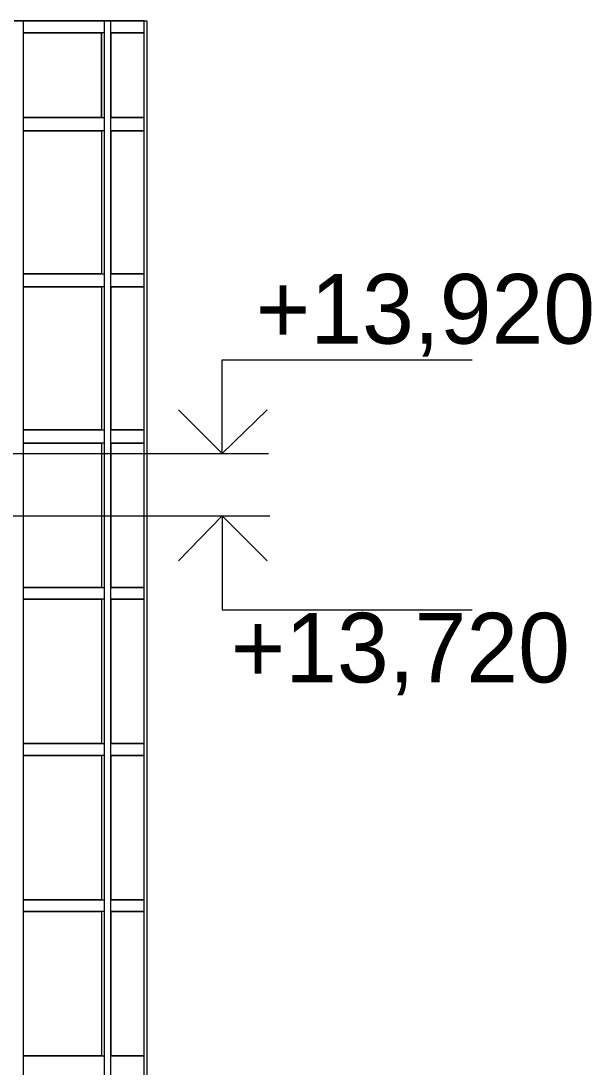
# Model space of a CAD drawing. Header units: millimetres. Extents: x -135211 to 49383, y -8033 to 228499.
# Drawn here: x -76315 to -74508, y 60614 to 63961 of the extents above; entities that cross this region are included whole.
import ezdxf

# ---------------------------------------------------------------- set-up
doc = ezdxf.new("R2010")
doc.units = ezdxf.units.MM
doc.layers.add('PDF _Геометрия', color=7, linetype='Continuous', true_color=0x1d1d1d)
doc.layers.add('PDF _Текст', color=7, linetype='Continuous')

msp = doc.modelspace()

# ---------------------------------------------------------------- linework, layer by layer
at = {"layer": 'PDF _Геометрия', "color": 7, "lineweight": 9}
for points in [[(-76306.7, 63960.6), (-76336.3, 63960.6)], [(-76048.5, 63960.6), (-76057, 63960.6), (-76035.8, 63960.6), (-76027.3, 63960.6)], [(-75921.5, 63960.6), (-75913, 63960.6), (-75913, 56112.5), (-75921.5, 56112.5)], [(-75913, 63960.6), (-75913, 56112.5), (-75921.5, 56112.5), (-75921.5, 63960.6)], [(-76027.3, 63922.5), (-76023.1, 63922.5), (-75985, 63922.5), (-75955.4, 63922.5), (-75938.4, 63922.5), (-75934.2, 63922.5), (-75938.4, 63922.5), (-75955.4, 63922.5), (-75985, 63922.5), (-76023.1, 63922.5)], [(-76027.3, 63922.5), (-76014.6, 63922.5), (-75976.5, 63922.5), (-75946.9, 63922.5), (-75930, 63922.5), (-75921.5, 63922.5), (-75930, 63922.5), (-75946.9, 63922.5), (-75976.5, 63922.5), (-76014.6, 63922.5)], [(-76027.3, 63651.6), (-76014.6, 63651.6), (-75976.5, 63651.6), (-75946.9, 63651.6), (-75930, 63651.6), (-75921.5, 63651.6), (-75930, 63651.6), (-75946.9, 63651.6), (-75976.5, 63651.6), (-76014.6, 63651.6)], [(-76027.3, 63651.6), (-76023.1, 63651.6), (-75985, 63651.6), (-75955.4, 63651.6), (-75938.4, 63651.6), (-75934.2, 63651.6), (-75938.4, 63651.6), (-75955.4, 63651.6), (-75985, 63651.6), (-76023.1, 63651.6)], [(-76306.7, 63609.2), (-76255.9, 63609.2), (-76188.2, 63609.2), (-76128.9, 63609.2), (-76069.7, 63609.2), (-76057, 63609.2), (-76069.7, 63609.2), (-76128.9, 63609.2), (-76188.2, 63609.2), (-76255.9, 63609.2)], [(-76027.3, 63609.2), (-76023.1, 63609.2), (-75985, 63609.2), (-75955.4, 63609.2), (-75938.4, 63609.2), (-75934.2, 63609.2), (-75938.4, 63609.2), (-75955.4, 63609.2), (-75985, 63609.2), (-76023.1, 63609.2)], [(-76027.3, 63609.2), (-76014.6, 63609.2), (-75976.5, 63609.2), (-75946.9, 63609.2), (-75930, 63609.2), (-75921.5, 63609.2), (-75930, 63609.2), (-75946.9, 63609.2), (-75976.5, 63609.2), (-76014.6, 63609.2)], [(-76027.3, 63152.1), (-76014.6, 63152.1), (-75976.5, 63152.1), (-75946.9, 63152.1), (-75930, 63152.1), (-75921.5, 63152.1), (-75930, 63152.1), (-75946.9, 63152.1), (-75976.5, 63152.1), (-76014.6, 63152.1)], [(-76027.3, 63152.1), (-76023.1, 63152.1), (-75985, 63152.1), (-75955.4, 63152.1), (-75938.4, 63152.1), (-75934.2, 63152.1), (-75938.4, 63152.1), (-75955.4, 63152.1), (-75985, 63152.1), (-76023.1, 63152.1)], [(-76306.7, 63109.7), (-76255.9, 63109.7), (-76188.2, 63109.7), (-76128.9, 63109.7), (-76069.7, 63109.7), (-76057, 63109.7), (-76069.7, 63109.7), (-76128.9, 63109.7), (-76188.2, 63109.7), (-76255.9, 63109.7)], [(-76027.3, 63109.7), (-76023.1, 63109.7), (-75985, 63109.7), (-75955.4, 63109.7), (-75938.4, 63109.7), (-75934.2, 63109.7), (-75938.4, 63109.7), (-75955.4, 63109.7), (-75985, 63109.7), (-76023.1, 63109.7)], [(-76027.3, 63109.7), (-76014.6, 63109.7), (-75976.5, 63109.7), (-75946.9, 63109.7), (-75930, 63109.7), (-75921.5, 63109.7), (-75930, 63109.7), (-75946.9, 63109.7), (-75976.5, 63109.7), (-76014.6, 63109.7)], [(-76027.3, 62652.6), (-76014.6, 62652.6), (-75976.5, 62652.6), (-75946.9, 62652.6), (-75930, 62652.6), (-75921.5, 62652.6), (-75930, 62652.6), (-75946.9, 62652.6), (-75976.5, 62652.6), (-76014.6, 62652.6)], [(-76027.3, 62652.6), (-76023.1, 62652.6), (-75985, 62652.6), (-75955.4, 62652.6), (-75938.4, 62652.6), (-75934.2, 62652.6), (-75938.4, 62652.6), (-75955.4, 62652.6), (-75985, 62652.6), (-76023.1, 62652.6)], [(-76306.7, 62610.2), (-76255.9, 62610.2), (-76188.2, 62610.2), (-76128.9, 62610.2), (-76069.7, 62610.2), (-76057, 62610.2), (-76069.7, 62610.2), (-76128.9, 62610.2), (-76188.2, 62610.2), (-76255.9, 62610.2)], [(-76027.3, 62610.2), (-76023.1, 62610.2), (-75985, 62610.2), (-75955.4, 62610.2), (-75938.4, 62610.2), (-75934.2, 62610.2), (-75938.4, 62610.2), (-75955.4, 62610.2), (-75985, 62610.2), (-76023.1, 62610.2)], [(-76027.3, 62610.2), (-76014.6, 62610.2), (-75976.5, 62610.2), (-75946.9, 62610.2), (-75930, 62610.2), (-75921.5, 62610.2), (-75930, 62610.2), (-75946.9, 62610.2), (-75976.5, 62610.2), (-76014.6, 62610.2)], [(-76027.3, 62148.8), (-76014.6, 62148.8), (-75976.5, 62148.8), (-75946.9, 62148.8), (-75930, 62148.8), (-75921.5, 62148.8), (-75930, 62148.8), (-75946.9, 62148.8), (-75976.5, 62148.8), (-76014.6, 62148.8)], [(-76027.3, 62148.8), (-76023.1, 62148.8), (-75985, 62148.8), (-75955.4, 62148.8), (-75938.4, 62148.8), (-75934.2, 62148.8), (-75938.4, 62148.8), (-75955.4, 62148.8), (-75985, 62148.8), (-76023.1, 62148.8)], [(-76306.7, 62110.7), (-76255.9, 62110.7), (-76188.2, 62110.7), (-76128.9, 62110.7), (-76069.7, 62110.7), (-76057, 62110.7), (-76069.7, 62110.7), (-76128.9, 62110.7), (-76188.2, 62110.7), (-76255.9, 62110.7)], [(-76027.3, 62110.7), (-76023.1, 62110.7), (-75985, 62110.7), (-75955.4, 62110.7), (-75938.4, 62110.7), (-75934.2, 62110.7), (-75938.4, 62110.7), (-75955.4, 62110.7), (-75985, 62110.7), (-76023.1, 62110.7)], [(-76027.3, 62110.7), (-76014.6, 62110.7), (-75976.5, 62110.7), (-75946.9, 62110.7), (-75930, 62110.7), (-75921.5, 62110.7), (-75930, 62110.7), (-75946.9, 62110.7), (-75976.5, 62110.7), (-76014.6, 62110.7)], [(-76027.3, 61649.3), (-76014.6, 61649.3), (-75976.5, 61649.3), (-75946.9, 61649.3), (-75930, 61649.3), (-75921.5, 61649.3), (-75930, 61649.3), (-75946.9, 61649.3), (-75976.5, 61649.3), (-76014.6, 61649.3)], [(-76027.3, 61649.3), (-76023.1, 61649.3), (-75985, 61649.3), (-75955.4, 61649.3), (-75938.4, 61649.3), (-75934.2, 61649.3), (-75938.4, 61649.3), (-75955.4, 61649.3), (-75985, 61649.3), (-76023.1, 61649.3)], [(-76306.7, 61611.2), (-76255.9, 61611.2), (-76188.2, 61611.2), (-76128.9, 61611.2), (-76069.7, 61611.2), (-76057, 61611.2), (-76069.7, 61611.2), (-76128.9, 61611.2), (-76188.2, 61611.2), (-76255.9, 61611.2)], [(-76027.3, 61611.2), (-76023.1, 61611.2), (-75985, 61611.2), (-75955.4, 61611.2), (-75938.4, 61611.2), (-75934.2, 61611.2), (-75938.4, 61611.2), (-75955.4, 61611.2), (-75985, 61611.2), (-76023.1, 61611.2)], [(-76027.3, 61611.2), (-76014.6, 61611.2), (-75976.5, 61611.2), (-75946.9, 61611.2), (-75930, 61611.2), (-75921.5, 61611.2), (-75930, 61611.2), (-75946.9, 61611.2), (-75976.5, 61611.2), (-76014.6, 61611.2)], [(-76027.3, 61149.8), (-76014.6, 61149.8), (-75976.5, 61149.8), (-75946.9, 61149.8), (-75930, 61149.8), (-75921.5, 61149.8), (-75930, 61149.8), (-75946.9, 61149.8), (-75976.5, 61149.8), (-76014.6, 61149.8)], [(-76027.3, 61149.8), (-76023.1, 61149.8), (-75985, 61149.8), (-75955.4, 61149.8), (-75938.4, 61149.8), (-75934.2, 61149.8), (-75938.4, 61149.8), (-75955.4, 61149.8), (-75985, 61149.8), (-76023.1, 61149.8)], [(-76306.7, 61111.7), (-76255.9, 61111.7), (-76188.2, 61111.7), (-76128.9, 61111.7), (-76069.7, 61111.7), (-76057, 61111.7), (-76069.7, 61111.7), (-76128.9, 61111.7), (-76188.2, 61111.7), (-76255.9, 61111.7)], [(-76027.3, 61111.7), (-76023.1, 61111.7), (-75985, 61111.7), (-75955.4, 61111.7), (-75938.4, 61111.7), (-75934.2, 61111.7), (-75938.4, 61111.7), (-75955.4, 61111.7), (-75985, 61111.7), (-76023.1, 61111.7)], [(-76027.3, 61111.7), (-76014.6, 61111.7), (-75976.5, 61111.7), (-75946.9, 61111.7), (-75930, 61111.7), (-75921.5, 61111.7), (-75930, 61111.7), (-75946.9, 61111.7), (-75976.5, 61111.7), (-76014.6, 61111.7)], [(-76027.3, 60650.3), (-76014.6, 60650.3), (-75976.5, 60650.3), (-75946.9, 60650.3), (-75930, 60650.3), (-75921.5, 60650.3), (-75930, 60650.3), (-75946.9, 60650.3), (-75976.5, 60650.3), (-76014.6, 60650.3)], [(-76027.3, 60650.3), (-76023.1, 60650.3), (-75985, 60650.3), (-75955.4, 60650.3), (-75938.4, 60650.3), (-75934.2, 60650.3), (-75938.4, 60650.3), (-75955.4, 60650.3), (-75985, 60650.3), (-76023.1, 60650.3)]]:
    msp.add_lwpolyline(points, close=True, dxfattribs=at)
for points in [[(-76323.6, 63960.6), (-76251.7, 63960.6), (-76183.9, 63960.6), (-76120.5, 63960.6), (-76065.4, 63960.6), (-76014.6, 63960.6), (-75976.5, 63960.6), (-75946.9, 63960.6), (-75930, 63960.6), (-75921.5, 63960.6), (-75930, 63960.6), (-75946.9, 63960.6), (-75976.5, 63960.6), (-76014.6, 63960.6), (-76065.4, 63960.6), (-76120.5, 63960.6), (-76183.9, 63960.6), (-76251.7, 63960.6), (-76323.6, 63960.6), (-76255.9, 63960.6), (-76188.2, 63960.6), (-76128.9, 63960.6), (-76069.7, 63960.6), (-76023.1, 63960.6), (-75985, 63960.6), (-75955.4, 63960.6), (-75938.4, 63960.6), (-75934.2, 63960.6), (-75938.4, 63960.6), (-75955.4, 63960.6), (-75985, 63960.6), (-76023.1, 63960.6), (-76069.7, 63960.6), (-76128.9, 63960.6), (-76188.2, 63960.6), (-76255.9, 63960.6), (-76323.6, 63960.6)], [(-76306.7, 56112.5), (-76306.7, 63960.6)], [(-76048.5, 63960.6), (-76048.5, 56112.5)], [(-76027.3, 56112.5), (-76027.3, 63960.6)], [(-75921.5, 63922.5), (-75921.5, 63960.6)], [(-76057, 63651.6), (-76057, 63922.5), (-76057, 63651.6), (-76069.7, 63651.6), (-76128.9, 63651.6), (-76188.2, 63651.6), (-76255.9, 63651.6), (-76306.7, 63651.6), (-76255.9, 63651.6), (-76188.2, 63651.6), (-76128.9, 63651.6), (-76069.7, 63651.6), (-76057, 63651.6), (-76065.4, 63651.6), (-76120.5, 63651.6), (-76183.9, 63651.6), (-76251.7, 63651.6), (-76306.7, 63651.6), (-76251.7, 63651.6), (-76183.9, 63651.6), (-76120.5, 63651.6), (-76065.4, 63651.6), (-76048.5, 63651.6)], [(-76306.7, 63651.6), (-76306.7, 63922.5), (-76255.9, 63922.5), (-76188.2, 63922.5), (-76128.9, 63922.5), (-76069.7, 63922.5), (-76057, 63922.5), (-76069.7, 63922.5), (-76128.9, 63922.5), (-76188.2, 63922.5), (-76255.9, 63922.5), (-76306.7, 63922.5), (-76251.7, 63922.5), (-76183.9, 63922.5), (-76120.5, 63922.5), (-76065.4, 63922.5), (-76057, 63922.5)], [(-76048.5, 63922.5), (-76065.4, 63922.5), (-76120.5, 63922.5), (-76183.9, 63922.5), (-76251.7, 63922.5), (-76306.7, 63922.5)], [(-76027.3, 63922.5), (-76027.3, 63651.6)], [(-75921.5, 63609.2), (-75921.5, 63651.6)], [(-76048.5, 63609.2), (-76065.4, 63609.2), (-76120.5, 63609.2), (-76183.9, 63609.2), (-76251.7, 63609.2), (-76306.7, 63609.2), (-76251.7, 63609.2), (-76183.9, 63609.2), (-76120.5, 63609.2), (-76065.4, 63609.2), (-76057, 63609.2), (-76057, 63152.1)], [(-76057, 63609.2), (-76057, 63152.1), (-76069.7, 63152.1), (-76128.9, 63152.1), (-76188.2, 63152.1), (-76255.9, 63152.1), (-76306.7, 63152.1), (-76255.9, 63152.1), (-76188.2, 63152.1), (-76128.9, 63152.1), (-76069.7, 63152.1), (-76057, 63152.1), (-76065.4, 63152.1), (-76120.5, 63152.1), (-76183.9, 63152.1), (-76251.7, 63152.1), (-76306.7, 63152.1), (-76251.7, 63152.1), (-76183.9, 63152.1), (-76120.5, 63152.1), (-76065.4, 63152.1), (-76048.5, 63152.1)], [(-76306.7, 63152.1), (-76306.7, 63609.2)], [(-76027.3, 63609.2), (-76027.3, 63152.1)], [(-75921.5, 63109.7), (-75921.5, 63152.1)], [(-76048.5, 63109.7), (-76065.4, 63109.7), (-76120.5, 63109.7), (-76183.9, 63109.7), (-76251.7, 63109.7), (-76306.7, 63109.7), (-76251.7, 63109.7), (-76183.9, 63109.7), (-76120.5, 63109.7), (-76065.4, 63109.7), (-76057, 63109.7), (-76057, 62652.6)], [(-76057, 63109.7), (-76057, 62652.6), (-76069.7, 62652.6), (-76128.9, 62652.6), (-76188.2, 62652.6), (-76255.9, 62652.6), (-76306.7, 62652.6), (-76255.9, 62652.6), (-76188.2, 62652.6), (-76128.9, 62652.6), (-76069.7, 62652.6), (-76057, 62652.6), (-76065.4, 62652.6), (-76120.5, 62652.6), (-76183.9, 62652.6), (-76251.7, 62652.6), (-76306.7, 62652.6), (-76251.7, 62652.6), (-76183.9, 62652.6), (-76120.5, 62652.6), (-76065.4, 62652.6), (-76048.5, 62652.6)], [(-76306.7, 62652.6), (-76306.7, 63109.7)], [(-76027.3, 63109.7), (-76027.3, 62652.6)], [(-77707.9, 62576.4), (-77318.4, 62576.4), (-75671.7, 62576.4), (-75671.7, 62876.9), (-74871.7, 62876.9)], [(-75921.5, 62610.2), (-75921.5, 62652.6)], [(-76048.5, 62610.2), (-76065.4, 62610.2), (-76120.5, 62610.2), (-76183.9, 62610.2), (-76251.7, 62610.2), (-76306.7, 62610.2), (-76251.7, 62610.2), (-76183.9, 62610.2), (-76120.5, 62610.2), (-76065.4, 62610.2), (-76057, 62610.2), (-76057, 62148.8)], [(-76057, 62610.2), (-76057, 62148.8), (-76069.7, 62148.8), (-76128.9, 62148.8), (-76188.2, 62148.8), (-76255.9, 62148.8), (-76306.7, 62148.8), (-76255.9, 62148.8), (-76188.2, 62148.8), (-76128.9, 62148.8), (-76069.7, 62148.8), (-76057, 62148.8), (-76065.4, 62148.8), (-76120.5, 62148.8), (-76183.9, 62148.8), (-76251.7, 62148.8), (-76306.7, 62148.8), (-76251.7, 62148.8), (-76183.9, 62148.8), (-76120.5, 62148.8), (-76065.4, 62148.8), (-76048.5, 62148.8)], [(-76306.7, 62148.8), (-76306.7, 62610.2)], [(-76027.3, 62610.2), (-76027.3, 62148.8)], [(-75824.1, 62576.4), (-75523.6, 62576.4)], [(-77521.6, 62377.4), (-77140.6, 62377.4), (-75671.7, 62377.4), (-75671.7, 62076.9), (-74871.7, 62076.9)], [(-75819.9, 62377.4), (-75519.4, 62377.4)], [(-75921.5, 62110.7), (-75921.5, 62148.8)], [(-76048.5, 62110.7), (-76065.4, 62110.7), (-76120.5, 62110.7), (-76183.9, 62110.7), (-76251.7, 62110.7), (-76306.7, 62110.7), (-76251.7, 62110.7), (-76183.9, 62110.7), (-76120.5, 62110.7), (-76065.4, 62110.7), (-76057, 62110.7), (-76057, 61649.3)], [(-76057, 62110.7), (-76057, 61649.3), (-76069.7, 61649.3), (-76128.9, 61649.3), (-76188.2, 61649.3), (-76255.9, 61649.3), (-76306.7, 61649.3), (-76255.9, 61649.3), (-76188.2, 61649.3), (-76128.9, 61649.3), (-76069.7, 61649.3), (-76057, 61649.3), (-76065.4, 61649.3), (-76120.5, 61649.3), (-76183.9, 61649.3), (-76251.7, 61649.3), (-76306.7, 61649.3), (-76251.7, 61649.3), (-76183.9, 61649.3), (-76120.5, 61649.3), (-76065.4, 61649.3), (-76048.5, 61649.3)], [(-76306.7, 61649.3), (-76306.7, 62110.7)], [(-76027.3, 62110.7), (-76027.3, 61649.3)], [(-75921.5, 61611.2), (-75921.5, 61649.3)], [(-76048.5, 61611.2), (-76065.4, 61611.2), (-76120.5, 61611.2), (-76183.9, 61611.2), (-76251.7, 61611.2), (-76306.7, 61611.2), (-76251.7, 61611.2), (-76183.9, 61611.2), (-76120.5, 61611.2), (-76065.4, 61611.2), (-76057, 61611.2), (-76057, 61149.8)], [(-76057, 61611.2), (-76057, 61149.8), (-76069.7, 61149.8), (-76128.9, 61149.8), (-76188.2, 61149.8), (-76255.9, 61149.8), (-76306.7, 61149.8), (-76255.9, 61149.8), (-76188.2, 61149.8), (-76128.9, 61149.8), (-76069.7, 61149.8), (-76057, 61149.8), (-76065.4, 61149.8), (-76120.5, 61149.8), (-76183.9, 61149.8), (-76251.7, 61149.8), (-76306.7, 61149.8), (-76251.7, 61149.8), (-76183.9, 61149.8), (-76120.5, 61149.8), (-76065.4, 61149.8), (-76048.5, 61149.8)], [(-76306.7, 61149.8), (-76306.7, 61611.2)], [(-76027.3, 61611.2), (-76027.3, 61149.8)], [(-75921.5, 61111.7), (-75921.5, 61149.8)], [(-76048.5, 61111.7), (-76065.4, 61111.7), (-76120.5, 61111.7), (-76183.9, 61111.7), (-76251.7, 61111.7), (-76306.7, 61111.7), (-76251.7, 61111.7), (-76183.9, 61111.7), (-76120.5, 61111.7), (-76065.4, 61111.7), (-76057, 61111.7), (-76057, 60650.3)], [(-76057, 61111.7), (-76057, 60650.3), (-76069.7, 60650.3), (-76128.9, 60650.3), (-76188.2, 60650.3), (-76255.9, 60650.3), (-76306.7, 60650.3), (-76255.9, 60650.3), (-76188.2, 60650.3), (-76128.9, 60650.3), (-76069.7, 60650.3), (-76057, 60650.3), (-76065.4, 60650.3), (-76120.5, 60650.3), (-76183.9, 60650.3), (-76251.7, 60650.3), (-76306.7, 60650.3), (-76251.7, 60650.3), (-76183.9, 60650.3), (-76120.5, 60650.3), (-76065.4, 60650.3), (-76048.5, 60650.3)], [(-76306.7, 60650.3), (-76306.7, 61111.7)], [(-76027.3, 61111.7), (-76027.3, 60650.3)], [(-75921.5, 60612.2), (-75921.5, 60650.3)]]:
    msp.add_lwpolyline(points, dxfattribs=at)
at = {"layer": 'PDF _Геометрия', "color": 7, "lineweight": 18}
for points in [[(-75811.4, 62716.1), (-75671.7, 62576.4), (-75527.8, 62716.1)], [(-75527.8, 62233.5), (-75671.7, 62377.4), (-75811.4, 62233.5)]]:
    msp.add_lwpolyline(points, dxfattribs=at)

# ---------------------------------------------------------------- texts
at = {"layer": 'PDF _Текст', "char_height": 222.7, "attachment_point": 4, "style": ''}
for s, insert in [('+13,920', (-75563.6, 63018.9)), ('+13,720', (-75644, 61935.2))]:
    msp.add_mtext(s, dxfattribs=dict(at, insert=insert))

doc.saveas('drawing.dxf')
